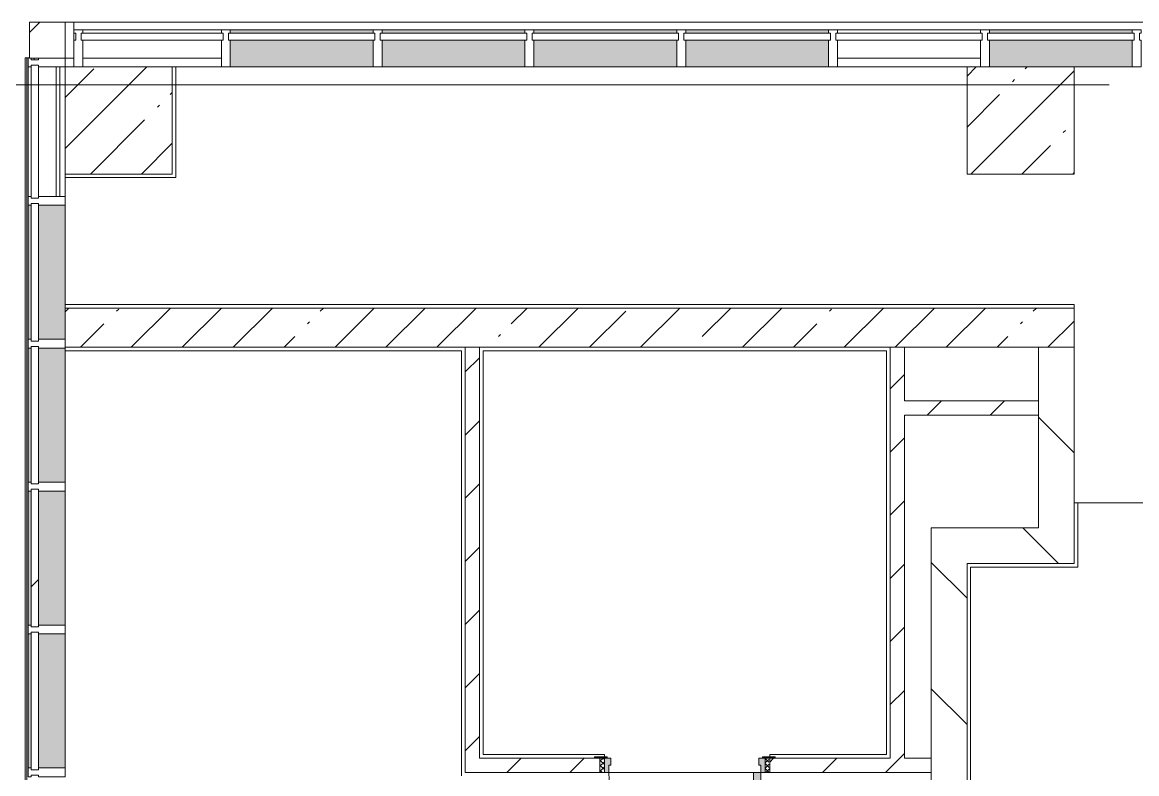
# Model space of a CAD drawing. Header units: millimetres. Extents: x 35881 to 234190, y -8553 to 29063.
# Drawn here: x 111000 to 117240, y 23143 to 27350 of the extents above; entities that cross this region are included whole.
import ezdxf

# ---------------------------------------------------------------- set-up
doc = ezdxf.new("R2010")
doc.units = ezdxf.units.MM
doc.linetypes.add('200_ШТРИХ__ш1_п0_6_', pattern=[160, 100, -60])
doc.linetypes.add('Осевая', pattern=[3175, 635, -476.25, 1587.5, -476.25])
for name, color, linetype, lineweight in [('A-DETL-MBND-1', 7, '200_ШТРИХ__ш1_п0_6_', 9), ('A-GLAZ-CURT-3', 7, 'Continuous', 5), ('A-GLAZ-CWMG-3', 7, 'Continuous', 5), ('A-WALL', 7, 'Continuous', 9), ('A-WALL-3', 7, 'Continuous', 5), ('I-WALL-4', 7, 'Continuous', 5), ('S-COLS-1', 7, 'Continuous', 5), ('Оси', 7, 'Continuous', 9), ('Оси-2', 7, 'Осевая', 9)]:
    doc.layers.add(name, color=color, linetype=linetype, lineweight=lineweight)
for name, color, linetype, lineweight, true_color in [('A-DOOR-4', 7, 'Continuous', 5, 0xaaaaaa), ('A-DOOR-5', 7, 'Continuous', 5, 0xe2e2e2), ('A-DOOR-FRAM-2', 7, 'Continuous', 5, 0xe2e2e2), ('A-DOOR-FRAM-3', 7, 'Continuous', 5, 0xaaaaaa), ('A-FLOR-1', 7, 'Continuous', 5, 0xaaaaaa), ('A-GLAZ-CWMG-4', 7, 'Continuous', 5, 0x383e42)]:
    doc.layers.add(name, color=color, linetype=linetype, lineweight=lineweight, true_color=true_color)
pattern_1 = [(45, (107179.66, 0), (-176.7767, 176.7767), [])]
pattern_2 = [(135, (107179.66, 0), (-353.553, -353.553), [])]

# ---------------------------------------------------------------- blocks, each defined once
blk = doc.blocks.new('Системная панель - Стекло - 40мм-23999081-1_10_2_птичка')
at = {"layer": 'A-GLAZ-CURT-3'}
for p, q in [((372.5, 40), (-372.5, 40)), ((-372.5, 40), (-372.5, 0)), ((-372.5, 0), (372.5, 0)), ((372.5, 0), (372.5, 40))]:
    blk.add_line(p, q, dxfattribs=at)
blk = doc.blocks.new('Системная панель - Стекло - 40мм-23998914-1_10_2_птичка')
at = {"layer": 'A-GLAZ-CURT-3'}
for p, q in [((385, 40), (-385, 40)), ((-385, 40), (-385, 0)), ((-385, 0), (385, 0)), ((385, 0), (385, 40))]:
    blk.add_line(p, q, dxfattribs=at)
blk = doc.blocks.new('Прямоугольный импост - Импост структурный с накладкой - 160мм-22858573-1_10_2_птичка')
at = {"layer": 'A-GLAZ-CWMG-3'}
for p, q in [((3854.1, 26375.1), (3854.1, 27100.1)), ((4011.1, 26375.1), (4011.1, 27100.1))]:
    blk.add_line(p, q, dxfattribs=at)
blk = doc.blocks.new('Прямоугольный импост - Импост структурный с накладкой - 190мм-23186010-1_10_2_птичка')
at = {"layer": 'A-GLAZ-CWMG-4'}
for points in [[(3861.1, 23175.1), (3871.1, 23175.1), (3871.1, 23925.1), (3854.1, 23925.1), (3854.1, 23175.1)], [(4031.1, 23175.1), (4061.1, 23175.1), (4060, 23925.1), (3911.1, 23925.1), (3911.1, 23175.1), (4006.1, 23175.1)]]:
    blk.add_hatch(color=256, dxfattribs=at).paths.add_polyline_path(points)
at = {"layer": 'A-GLAZ-CWMG-3'}
for p, q in [((3854.1, 23175.1), (3854.1, 23925.1)), ((4061.1, 23175.1), (4061.1, 23925.1))]:
    blk.add_line(p, q, dxfattribs=at)
blk = doc.blocks.new('Прямоугольный импост - Импост структурный с накладкой - 190мм-22862231-1_10_2_птичка')
at = {"layer": 'A-GLAZ-CWMG-3'}
for p, q in [((0, 17), (-50, 17)), ((-50, 17), (-50, 0)), ((-50, 0), (-40, 0)), ((-40, 0), (-40, -40)), ((-10, -40), (-10, 0)), ((-10, 0), (-0.1, 0)), ((0, 11.1), (0, 17)), ((-40, -40), (-50, -40)), ((-50, -40), (-50, -190)), ((-0.1, -40), (-10, -40)), ((-50, -190), (0, -190))]:
    blk.add_line(p, q, dxfattribs=at)
blk = doc.blocks.new('Прямоугольный импост - Импост структурный с накладкой - 190мм-22862219-1_10_2_птичка')
at = {"layer": 'A-GLAZ-CWMG-3'}
for p, q in [((-25, 0), (-25, 17)), ((-25, 17), (25, 17)), ((-15, 0), (-25, 0)), ((-15, -40), (-15, 0)), ((25, 0), (15, 0)), ((15, 0), (15, -40)), ((25, 17), (25, 0)), ((-25, -190), (-25, -40)), ((-25, -40), (-15, -40)), ((15, -40), (25, -40)), ((25, -40), (25, -190)), ((25, -190), (-25, -190))]:
    blk.add_line(p, q, dxfattribs=at)
blk = doc.blocks.new('Системная панель - Стекло - 40мм-V262-1_10_2_птичка')
at = {"layer": 'A-GLAZ-CURT-3'}
h = blk.add_hatch(dxfattribs=at)
h.set_pattern_fill('FP_101', color=256, style=0, pattern_type=2)
h.set_pattern_definition([(135, (23850.1, -4371.1), (-1414.21, -1414.21), [1000, -3000]), (135, (24350.1, -5371.1), (-1414.21, -1414.21), [3000, -1000]), (135, (24850.1, -3371.1), (-1414.21, -1414.21), [1000, -3000])])
h.paths.add_polyline_path([(385, 40), (-385, 38.9), (-385, 0), (385, 0), (385, 38.9)])
for p, q in [((385, 40), (-385, 40)), ((-385, 40), (-385, 0)), ((-385, 0), (385, 0)), ((385, 0), (385, 40))]:
    blk.add_line(p, q, dxfattribs=at)
blk = doc.blocks.new('Системная панель - Стекло - 40мм-22856066-1_10_2_птичка')
at = {"layer": 'A-GLAZ-CURT-3'}
for p, q in [((397.5, 0), (-397.5, 0)), ((-397.5, 0), (-397.5, -40)), ((397.5, -40), (397.5, 0)), ((-397.5, -40), (397.5, -40))]:
    blk.add_line(p, q, dxfattribs=at)
blk = doc.blocks.new('Системная панель - Стекло - 40мм-22856067-1_10_2_птичка')
at = {"layer": 'A-GLAZ-CURT-3'}
h = blk.add_hatch(dxfattribs=at)
h.set_pattern_fill('FP_102', color=256, style=0, pattern_type=2)
h.set_pattern_definition([(45, (-9285, -26790), (-1414.21, 1414.21), [1000, -3000]), (45, (-10285, -27290), (-1414.21, 1414.21), [3000, -1000]), (45, (-8285, -27790), (-1414.21, 1414.21), [1000, -3000])])
h.paths.add_polyline_path([(386, -40), (410, -40), (410, 0), (-410, 0), (-410, -40), (-400, -40)])
for p, q in [((410, 0), (-410, 0)), ((-410, 0), (-410, -40)), ((-410, -40), (410, -40)), ((410, -40), (410, 0))]:
    blk.add_line(p, q, dxfattribs=at)
blk = doc.blocks.new('Прямоугольный импост - Импост структурный с накладкой - 160мм-22794257-1_10_2_птичка')
at = {"layer": 'A-GLAZ-CWMG-3'}
for p, q in [((4935, 27307), (4160, 27307)), ((4935, 27150), (4160, 27150))]:
    blk.add_line(p, q, dxfattribs=at)
blk = doc.blocks.new('Прямоугольный импост - Импост структурный с накладкой - 160мм-20149069-1_10_2_птичка')
at = {"layer": 'A-GLAZ-CWMG-3'}
for p, q in [((9185, 27307), (8385, 27307)), ((9185, 27150), (8385, 27150))]:
    blk.add_line(p, q, dxfattribs=at)
blk = doc.blocks.new('Прямоугольный импост - Импост структурный с накладкой - 190мм-20153675-1_10_2_птичка')
at = {"layer": 'A-GLAZ-CWMG-3'}
for p, q in [((-50, 190), (-50, 40)), ((0, 40), (0, 190)), ((-50, 40), (-40, 40)), ((-40, 0), (-50, 0)), ((-50, 0), (-50, -17)), ((-40, 40), (-40, 0)), ((-10, 0), (-10, 40)), ((-10, 40), (0, 40)), ((0, 0), (-10, 0)), ((0, -17), (0, 0)), ((-50, -17), (0, -17))]:
    blk.add_line(p, q, dxfattribs=at)
blk = doc.blocks.new('Прямоугольный импост - Импост структурный с накладкой - 190мм-20153693-1_10_2_птичка')
at = {"layer": 'A-GLAZ-CWMG-3'}
for p, q in [((-25, 40), (-25, 190)), ((-25, 190), (25, 190)), ((25, 190), (25, 40)), ((-15, 40), (-25, 40)), ((-25, -17), (-25, 0)), ((-25, 0), (-15, 0)), ((-15, 0), (-15, 40)), ((15, 40), (15, 0)), ((25, 40), (15, 40)), ((15, 0), (25, 0)), ((25, 0), (25, -17)), ((25, -17), (-25, -17))]:
    blk.add_line(p, q, dxfattribs=at)
blk = doc.blocks.new('Системная панель - Стекло - 40мм-V278-1_10_2_птичка')
at = {"layer": 'A-GLAZ-CURT-3'}
h = blk.add_hatch(dxfattribs=at)
h.set_pattern_fill('FP_110', color=256, style=0, pattern_type=2)
h.set_pattern_definition([(135, (24650.1, -4371.1), (-1414.21, -1414.21), [1000, -3000]), (135, (25150.1, -5371.1), (-1414.21, -1414.21), [3000, -1000]), (135, (25650.1, -3371.1), (-1414.21, -1414.21), [1000, -3000])])
h.paths.add_polyline_path([(385, 15), (385, 40), (-385, 38.9), (-385, 0), (385, 0)])
for p, q in [((385, 40), (-385, 40)), ((-385, 40), (-385, 0)), ((-385, 0), (385, 0)), ((385, 0), (385, 40))]:
    blk.add_line(p, q, dxfattribs=at)
blk = doc.blocks.new('Прямоугольный импост - Импост структурный с накладкой - 190мм-V279-1_10_2_птичка')
at = {"layer": 'A-GLAZ-CWMG-3'}
for p, q in [((-25, 0), (-25, 17)), ((-25, 17), (25, 17)), ((-15, 0), (-25, 0)), ((-15, -40), (-15, 0)), ((25, 0), (15, 0)), ((15, 0), (15, -40)), ((25, 17), (25, 0)), ((-25, -190), (-25, -40)), ((-25, -40), (-15, -40)), ((15, -40), (25, -40)), ((25, -40), (25, -190)), ((25, -190), (-25, -190))]:
    blk.add_line(p, q, dxfattribs=at)
blk = doc.blocks.new('Системная панель - Стекло - 40мм-V280-1_10_2_птичка')
at = {"layer": 'A-GLAZ-CURT-3'}
for p, q in [((410, 0), (-410, 0)), ((-410, 0), (-410, -40)), ((-410, -40), (410, -40)), ((410, -40), (410, 0))]:
    blk.add_line(p, q, dxfattribs=at)
blk = doc.blocks.new('Прямоугольный импост - Импост структурный с накладкой - 190мм-23186023-1_10_2_птичка')
at = {"layer": 'A-GLAZ-CWMG-4'}
for points in [[(10035, 27290), (10035, 27307), (9235, 27307), (9235, 27290)], [(9235, 27100), (10035, 27100), (10035, 27250), (9235, 27250), (9235, 27150)]]:
    blk.add_hatch(color=256, dxfattribs=at).paths.add_polyline_path(points)
at = {"layer": 'A-GLAZ-CWMG-3'}
for p, q in [((10035, 27307), (9235, 27307)), ((10035, 27100), (9710, 27100))]:
    blk.add_line(p, q, dxfattribs=at)
blk = doc.blocks.new('Прямоугольный импост - Импост структурный с накладкой - 190мм-V281-1_10_2_птичка')
at = {"layer": 'A-GLAZ-CWMG-3'}
for p, q in [((-25, 40), (-25, 190)), ((25, 190), (25, 40)), ((-15, 40), (-25, 40)), ((-25, -17), (-25, 0)), ((-25, 0), (-15, 0)), ((-15, 0), (-15, 40)), ((15, 40), (15, 0)), ((25, 40), (15, 40)), ((15, 0), (25, 0)), ((25, 0), (25, -17)), ((25, -17), (-25, -17))]:
    blk.add_line(p, q, dxfattribs=at)
blk = doc.blocks.new('Системная панель - Стекло - 40мм-V282-1_10_2_птичка')
at = {"layer": 'A-GLAZ-CURT-3'}
for p, q in [((410, 0), (-410, 0)), ((-410, 0), (-410, -40)), ((-410, -40), (410, -40)), ((410, -40), (410, 0))]:
    blk.add_line(p, q, dxfattribs=at)
blk = doc.blocks.new('Прямоугольный импост - Импост структурный с накладкой - 190мм-V283-1_10_2_птичка')
at = {"layer": 'A-GLAZ-CWMG-4'}
for points in [[(8241.5, 27290), (8335, 27290), (8335, 27307), (7535, 27307), (7535, 27290)], [(8241.5, 27100), (8335, 27100), (8335, 27250), (7535, 27250), (7535, 27100)]]:
    blk.add_hatch(color=256, dxfattribs=at).paths.add_polyline_path(points)
at = {"layer": 'A-GLAZ-CWMG-3'}
for p, q in [((8335, 27307), (7535, 27307)), ((8335, 27100), (7535, 27100))]:
    blk.add_line(p, q, dxfattribs=at)
blk = doc.blocks.new('Системная панель - Стекло - 40мм-V311-1_10_2_птичка')
at = {"layer": 'A-GLAZ-CURT-3'}
for p, q in [((410, 0), (-410, 0)), ((-410, 0), (-410, -40)), ((-410, -40), (410, -40)), ((410, -40), (410, 0))]:
    blk.add_line(p, q, dxfattribs=at)
blk = doc.blocks.new('Системная панель - Стекло - 40мм-V312-1_10_2_птичка')
at = {"layer": 'A-GLAZ-CURT-3'}
for p, q in [((410, 0), (-410, 0)), ((-410, 0), (-410, -40)), ((-410, -40), (410, -40)), ((410, -40), (410, 0))]:
    blk.add_line(p, q, dxfattribs=at)
blk = doc.blocks.new('110_Дверь_СКБ_1Ст_Внутренняя1 - Д-8т 950x2100h_СУ-31746493-1_10_2_птичка')
at = {"layer": 'A-DOOR-4'}
h = blk.add_hatch(dxfattribs=at)
h.set_pattern_fill('FP_83', color=256, style=0, pattern_type=2)
h.set_pattern_definition([(135, (1826.41, 104.685), (-14.14214, -14.14214), []), (225, (1826.41, 104.685), (14.14214, -14.14214), [])])
h.paths.add_polyline_path([(462.5, 40), (462.5, -40), (487.5, -40), (487.5, 40)])
at = {"layer": 'A-DOOR-5'}
h = blk.add_hatch(color=256, dxfattribs=at)
h.paths.add_polyline_path([(-412.5, 40), (-437.5, 40), (-437.5, -40), (-402.5, -40), (-402.5, 0), (-412.5, 0)])
h.paths.add_polyline_path([(437.5, 40), (437.5, 0), (427.5, 0), (427.5, -40), (462.5, -40), (462.5, 40)])
at = {"layer": 'A-DOOR-FRAM-2'}
for points in [[(-412.5, 890), (-412.5, 40), (-372.5, 40), (-372.5, 890)], [(-462.5, -40), (-492.5, -40), (-492.5, -48), (-422.5, -48), (-422.5, -40), (-456.7, -40)], [(456.5, -40), (447.5, -40), (447.5, -48), (517.5, -48), (517.5, -40), (462.5, -40)]]:
    blk.add_hatch(color=256, dxfattribs=at).paths.add_polyline_path(points)
at = {"layer": 'A-DOOR-FRAM-3'}
h = blk.add_hatch(dxfattribs=at)
h.set_pattern_fill('FP_84', color=256, style=0, pattern_type=2)
h.set_pattern_definition([(45, (-296.384, 104.685), (-14.1421, 14.1421), []), (135, (-296.384, 104.685), (-14.1421, -14.1421), [])])
h.paths.add_polyline_path([(-462.5, 40), (-456.7, -40), (-437.5, -40), (-437.5, 40)])
at = {"layer": 'A-DOOR-4'}
for p, q in [((-412.5, 890), (-412.5, 40)), ((-372.5, 890), (-412.5, 890)), ((-372.5, 40), (-372.5, 890)), ((-412.5, 40), (-372.5, 40))]:
    blk.add_line(p, q, dxfattribs=at)
blk.add_arc((-412.5, 40), 850, 360, 90, dxfattribs=at)
at = {"layer": 'A-DOOR-FRAM-3'}
for p, q in [((-437.5, 40), (-462.5, 40)), ((-462.5, 40), (-462.5, -40)), ((-412.5, 40), (-437.5, 40)), ((-437.5, 40), (-437.5, -40)), ((-437.5, -40), (-437.5, 40)), ((-412.5, 0), (-412.5, 40)), ((-402.5, 0), (-412.5, 0)), ((-402.5, -40), (-402.5, 0)), ((437.5, 0), (427.5, 0)), ((427.5, 0), (427.5, -40)), ((437.5, 40), (437.5, 0)), ((462.5, 40), (437.5, 40)), ((462.5, -40), (462.5, 40)), ((487.5, 40), (462.5, 40)), ((462.5, 40), (462.5, -40)), ((487.5, -40), (487.5, 40)), ((-422.5, -40), (-492.5, -40)), ((-492.5, -40), (-492.5, -48)), ((-492.5, -48), (-422.5, -48)), ((-462.5, -40), (-437.5, -40)), ((-422.5, -39), (-437.5, -39)), ((-437.5, -39), (-437.5, -40)), ((-437.5, -40), (-402.5, -40)), ((-437.5, -40), (-422.5, -40)), ((-422.5, -40), (-422.5, -39)), ((-422.5, -48), (-422.5, -40)), ((427.5, -40), (462.5, -40)), ((462.5, -39), (447.5, -39)), ((447.5, -39), (447.5, -40)), ((447.5, -40), (462.5, -40)), ((517.5, -40), (447.5, -40)), ((447.5, -40), (447.5, -48)), ((447.5, -48), (517.5, -48)), ((462.5, -40), (462.5, -39)), ((462.5, -40), (487.5, -40)), ((517.5, -48), (517.5, -40))]:
    blk.add_line(p, q, dxfattribs=at)
blk = doc.blocks.new('BSC_Колонна _Прямоугольная - 200х200-22401950-1_10_2_птичка')
at = {"layer": 'S-COLS-1'}
h = blk.add_hatch(dxfattribs=at)
h.set_pattern_fill('FP_147', color=256, style=0, pattern_type=2)
h.set_pattern_definition([(45, (-3960, -27250), (-176.7767, 176.7767), [])])
h.paths.add_polyline_path([(46.1, -100), (100, -100), (100, 100), (-100, 100), (-98.9, -100), (-48.9, -100)])
for p, q in [((100, 100), (-100, 100)), ((-100, 100), (-100, -100)), ((100, -100), (100, 100)), ((-100, -100), (100, -100))]:
    blk.add_line(p, q, dxfattribs=at)
blk = doc.blocks.new('Системная панель - Стекло - 40мм-V318-1_10_2_птичка')
at = {"layer": 'A-GLAZ-CURT-3'}
h = blk.add_hatch(dxfattribs=at)
h.set_pattern_fill('FP_148', color=256, style=0, pattern_type=2)
h.set_pattern_definition([(45, (-6735, -26790), (-1414.21, 1414.21), [1000, -3000]), (45, (-7735, -27290), (-1414.21, 1414.21), [3000, -1000]), (45, (-5735, -27790), (-1414.21, 1414.21), [1000, -3000])])
h.paths.add_polyline_path([(147.5, -40), (410, -40), (410, 0), (-410, 0), (-410, -40), (-400, -40)])
for p, q in [((410, 0), (-410, 0)), ((-410, 0), (-410, -40)), ((-410, -40), (410, -40)), ((410, -40), (410, 0))]:
    blk.add_line(p, q, dxfattribs=at)
blk = doc.blocks.new('Системная панель - Стекло - 40мм-V319-1_10_2_птичка')
at = {"layer": 'A-GLAZ-CURT-3'}
for p, q in [((385, 40), (-385, 40)), ((-385, 40), (-385, 0)), ((-385, 0), (385, 0)), ((385, 0), (385, 40))]:
    blk.add_line(p, q, dxfattribs=at)
blk = doc.blocks.new('Прямоугольный импост - Импост структурный с накладкой - 190мм-V320-1_10_2_птичка')
at = {"layer": 'A-GLAZ-CWMG-4'}
for points in [[(3861.1, 25575.1), (3871.1, 25575.1), (3871.1, 26325.1), (3854.1, 26325.1), (3854.1, 25575.1)], [(4045.8, 25575.1), (4060, 25575.1), (4060, 26325.1), (3911.1, 26325.1), (3911.1, 25575.1), (4031.1, 25575.1)]]:
    blk.add_hatch(color=256, dxfattribs=at).paths.add_polyline_path(points)
at = {"layer": 'A-GLAZ-CWMG-3'}
for p, q in [((3854.1, 25575.1), (3854.1, 26325.1)), ((4061.1, 25749.9), (4061.1, 26325.1))]:
    blk.add_line(p, q, dxfattribs=at)
blk = doc.blocks.new('BSC_Колонна _Прямоугольная - 600х600-V323-1_10_2_птичка')
at = {"layer": 'S-COLS-1'}
h = blk.add_hatch(dxfattribs=at)
h.set_pattern_fill('FP_154', color=256, style=0, pattern_type=2)
h.set_pattern_definition([(45, (-9410, -26800), (-285.123, 285.123), []), (45, (-9124.88, -26800), (-285.123, 285.123), [504.031, -100.806, 16.764, -84.042])])
h.paths.add_polyline_path([(300, -300), (300, 300), (-300, 300), (-300, -300)])
for p, q in [((300, 300), (-300, 300)), ((-300, 300), (-300, -300)), ((300, -300), (300, 300)), ((-300, -300), (300, -300))]:
    blk.add_line(p, q, dxfattribs=at)
blk = doc.blocks.new('BSC_Колонна _Прямоугольная - 600х600-V324-1_10_2_птичка')
at = {"layer": 'S-COLS-1'}
h = blk.add_hatch(dxfattribs=at)
h.set_pattern_fill('FP_155', color=256, style=0, pattern_type=2)
h.set_pattern_definition([(45, (-4360, -26800), (-285.123, 285.123), []), (45, (-4074.88, -26800), (-285.123, 285.123), [504.031, -100.806, 16.764, -84.042])])
h.paths.add_polyline_path([(300, -300), (300, 300), (-300, 300), (-300, -300), (163.6, -300)])
for p, q in [((300, 300), (-300, 300)), ((-300, 300), (-300, -300)), ((300, -300), (300, 300)), ((-300, -300), (300, -300))]:
    blk.add_line(p, q, dxfattribs=at)
blk = doc.blocks.new('Прямоугольный импост - Импост структурный с накладкой - 170мм-23186685-1_10_2_птичка')
at = {"layer": 'A-GLAZ-CWMG-3'}
for p, q in [((3836.1, 27150.1), (3846.1, 27150.1)), ((3836.1, 20672.1), (3836.1, 27150.1)), ((3846.1, 27150.1), (3854.1, 27150.1)), ((3846.1, 20672.1), (3846.1, 27150.1)), ((3886.1, 27140.1), (3886.1, 27150))]:
    blk.add_line(p, q, dxfattribs=at)
blk = doc.blocks.new('Прямоугольный импост - Импост структурный с накладкой - 170мм-23186686-1_10_2_птичка')
at = {"layer": 'A-GLAZ-CWMG-3'}
blk.add_line((4031.1, 27100.1), (4031.1, 26375.1), dxfattribs=at)

msp = doc.modelspace()

# ---------------------------------------------------------------- hatches: boundary and pattern name
at = {"layer": 'A-WALL-3'}
h = msp.add_hatch(dxfattribs=at)
h.set_pattern_fill('FP_66', color=256, style=0, pattern_type=2)
h.set_pattern_definition([(135, (107179.66, 0), (-176.7767, -176.7767), [])])
h.paths.add_polyline_path([(120869.7, 27150), (120889.7, 27150), (120889.7, 27350), (120639.9, 27350), (120639.9, 27150)])
h.paths.add_polyline_path([(111239.7, 27150), (111289.7, 27150), (111289.7, 27350), (111239.7, 27350), (111239.7, 27247.7)])
at = {"layer": 'I-WALL-4'}
h = msp.add_hatch(dxfattribs=at)
h.set_pattern_fill('FP_67', color=256, style=0, pattern_type=2)
h.set_pattern_definition([(45, (107179.66, 0), (-285.123, 285.123), []), (45, (107464.8, 0), (-285.123, 285.123), [504.031, -100.806, 16.764, -84.042])])
h.paths.add_polyline_path([(111859.7, 25530), (116889.7, 25530), (116889.7, 25750), (111239.7, 25750), (111239.7, 25530), (111789, 25530)])
h = msp.add_hatch(dxfattribs=at)
h.set_pattern_fill('FP_72', color=256, style=0, pattern_type=2)
h.set_pattern_definition(pattern_1)
h.paths.add_polyline_path([(113494.8, 23150), (113559.7, 23150), (113559.7, 25530), (113479.7, 25530), (113479.7, 23150)])
h = msp.add_hatch(dxfattribs=at)
h.set_pattern_fill('FP_72', color=256, style=0, pattern_type=2)
h.set_pattern_definition(pattern_1)
h.paths.add_polyline_path([(115939.7, 23230), (115939.7, 25530), (115859.7, 25530), (115859.7, 23230)])
h = msp.add_hatch(dxfattribs=at)
h.set_pattern_fill('FP_73', color=256, style=0, pattern_type=2)
h.set_pattern_definition(pattern_2)
h.paths.add_polyline_path([(116889.7, 24520), (116889.7, 25530), (116689.7, 25530), (116689.7, 24520)])
h = msp.add_hatch(dxfattribs=at)
h.set_pattern_fill('FP_72', color=256, style=0, pattern_type=2)
h.set_pattern_definition(pattern_1)
h.paths.add_polyline_path([(116689.7, 25150), (116689.7, 25230), (115939.7, 25230), (115939.7, 25150), (116636.3, 25150)])
h = msp.add_hatch(dxfattribs=at)
h.set_pattern_fill('FP_73', color=256, style=0, pattern_type=2)
h.set_pattern_definition(pattern_2)
h.paths.add_polyline_path([(116089.7, 23150), (116289.7, 23150), (116289.7, 24520), (116089.7, 24520), (116089.7, 23230)])
h = msp.add_hatch(dxfattribs=at)
h.set_pattern_fill('FP_73', color=256, style=0, pattern_type=2)
h.set_pattern_definition(pattern_2)
h.paths.add_polyline_path([(116689.7, 24320), (116889.7, 24320), (116889.7, 24520), (116289.7, 24520), (116289.7, 24320), (116309.7, 24320)])
h = msp.add_hatch(dxfattribs=at)
h.set_pattern_fill('FP_72', color=256, style=0, pattern_type=2)
h.set_pattern_definition(pattern_1)
h.paths.add_polyline_path([(115839.7, 23150), (116089.7, 23150), (116089.7, 23230), (115184.7, 23230), (115184.7, 23150), (115421.1, 23150)])
h.paths.add_polyline_path([(113559.7, 23150), (114234.7, 23150), (114234.7, 23230), (113559.7, 23230), (113559.7, 23186.9)])
h = msp.add_hatch(dxfattribs=at)
h.set_pattern_fill('FP_73', color=256, style=0, pattern_type=2)
h.set_pattern_definition(pattern_2)
h.paths.add_polyline_path([(116089.7, 20970), (116289.7, 20970), (116289.7, 23150), (116089.7, 23150), (116089.7, 20980.8)])

# ---------------------------------------------------------------- linework, layer by layer
at = {"layer": 'A-DETL-MBND-1'}
for p, q in [((111239.7, 27100), (111210.8, 27100)), ((111239.7, 26500), (111239.7, 26374.8))]:
    msp.add_line(p, q, dxfattribs=at)
at = {"layer": 'A-FLOR-1'}
for p, q in [((112114.7, 27100), (111839.7, 27100)), ((111859.7, 27100), (111859.7, 26480)), ((116289.7, 27100), (115564.7, 27100)), ((111859.7, 26480), (111239.7, 26480)), ((111239.7, 26480), (111239.7, 26374.8)), ((111240.8, 25770), (116889.7, 25770)), ((116889.7, 25770), (116889.7, 25750)), ((113459.7, 25510), (111240.8, 25510)), ((113459.7, 23130), (113459.7, 25510)), ((115839.7, 25510), (113579.7, 25510)), ((113579.7, 25510), (113579.7, 23250)), ((115839.7, 23250), (115839.7, 25510)), ((116889.7, 24660), (121528.5, 24660)), ((116910.7, 24660), (116910.7, 24299)), ((116910.7, 24299), (116309.7, 24299)), ((116309.7, 24299), (116309.7, 22220)), ((113579.7, 23250), (114259.7, 23250)), ((114259.7, 23250), (114259.7, 23238)), ((115184.7, 23238), (115184.7, 23250)), ((115184.7, 23250), (115839.7, 23250)), ((114284.7, 23150), (115094.7, 23150))]:
    msp.add_line(p, q, dxfattribs=at)
at = {"layer": 'A-WALL'}
for p, q in [((113559.7, 25530), (113479.7, 25530)), ((115939.7, 25530), (115859.7, 25530)), ((116889.7, 25530), (116689.7, 25530)), ((116689.7, 25150), (116689.7, 25230)), ((116089.7, 23150), (116089.7, 23230))]:
    msp.add_line(p, q, dxfattribs=at)
at = {"layer": 'A-WALL-3'}
for p, q in [((111239.7, 27350), (124089.9, 27350)), ((111289.7, 27150), (111289.7, 27350)), ((111239.7, 27150), (111289.7, 27150))]:
    msp.add_line(p, q, dxfattribs=at)
at = {"layer": 'I-WALL-4'}
for p, q in [((116889.7, 25750), (111239.7, 25750)), ((111239.7, 25750), (111239.7, 25530)), ((116889.7, 24320), (116889.7, 25750)), ((111239.7, 25530), (113479.7, 25530)), ((113479.7, 25530), (113479.7, 23150)), ((113559.7, 23230), (113559.7, 25530)), ((113559.7, 25530), (115859.7, 25530)), ((115859.7, 25530), (115859.7, 23230)), ((115939.7, 25530), (116689.7, 25530)), ((115939.7, 25230), (115939.7, 25530)), ((116689.7, 25530), (116689.7, 25230)), ((116689.7, 25230), (115939.7, 25230)), ((115939.7, 23230), (115939.7, 25150)), ((115939.7, 25150), (116689.7, 25150)), ((116689.7, 25150), (116689.7, 24520)), ((116089.7, 24520), (116089.7, 23230)), ((116689.7, 24520), (116089.7, 24520)), ((116289.7, 22200), (116289.7, 24320)), ((116289.7, 24320), (116889.7, 24320)), ((114204.7, 23230), (113559.7, 23230)), ((115859.7, 23230), (115214.7, 23230)), ((116089.7, 23230), (115939.7, 23230)), ((113479.7, 23150), (114234.7, 23150)), ((115184.7, 23150), (116089.7, 23150)), ((116089.7, 23150), (116089.7, 20770))]:
    msp.add_line(p, q, dxfattribs=at)
at = {"layer": 'Оси'}
msp.add_line((103950.9, 27000), (116450.9, 27000), dxfattribs=at)
at = {"layer": 'Оси-2'}
msp.add_line((116450.9, 27000), (128470.1, 27000), dxfattribs=at)

# ---------------------------------------------------------------- block references
at = {"layer": 'A-DOOR-4', "rotation": 180}
msp.add_blockref('110_Дверь_СКБ_1Ст_Внутренняя1 - Д-8т 950x2100h_СУ-31746493-1_10_2_птичка', (114722.2, 23190), dxfattribs=at)
at = {"layer": 'A-GLAZ-CURT-3'}
for name, p in [('Системная панель - Стекло - 40мм-22856066-1_10_2_птичка', (111727.2, 27290)), ('Системная панель - Стекло - 40мм-V312-1_10_2_птичка', (112564.7, 27290)), ('Системная панель - Стекло - 40мм-V318-1_10_2_птичка', (113414.7, 27290)), ('Системная панель - Стекло - 40мм-V311-1_10_2_птичка', (114264.7, 27290)), ('Системная панель - Стекло - 40мм-V282-1_10_2_птичка', (115114.7, 27290)), ('Системная панель - Стекло - 40мм-22856067-1_10_2_птичка', (115964.7, 27290)), ('Системная панель - Стекло - 40мм-V280-1_10_2_птичка', (116814.7, 27290))]:
    msp.add_blockref(name, p, dxfattribs=at)
at = {"layer": 'A-GLAZ-CURT-3', "rotation": 269.9999999999999}
for name, p in [('Системная панель - Стекло - 40мм-23999081-1_10_2_птичка', (111050.8, 26737.6)), ('Системная панель - Стекло - 40мм-V319-1_10_2_птичка', (111050.8, 25950.1)), ('Системная панель - Стекло - 40мм-V278-1_10_2_птичка', (111050.8, 25150.1)), ('Системная панель - Стекло - 40мм-V262-1_10_2_птичка', (111050.8, 24350.1)), ('Системная панель - Стекло - 40мм-23998914-1_10_2_птичка', (111050.8, 23550.1))]:
    msp.add_blockref(name, p, dxfattribs=at)
at = {"layer": 'A-GLAZ-CWMG-3'}
for name, p, rotation in [('Прямоугольный импост - Импост структурный с накладкой - 190мм-20153675-1_10_2_птичка', (111289.7, 27290), 180), ('Прямоугольный импост - Импост структурный с накладкой - 190мм-22862231-1_10_2_птичка', (111050.8, 27150.1), 89.99999999999991)]:
    msp.add_blockref(name, p, dxfattribs=dict(at, rotation=rotation))
for name, p in [('Прямоугольный импост - Импост структурный с накладкой - 160мм-22794257-1_10_2_птичка', (107179.7, 0)), ('Прямоугольный импост - Импост структурный с накладкой - 190мм-V283-1_10_2_птичка', (104629.7, 0)), ('Прямоугольный импост - Импост структурный с накладкой - 190мм-V283-1_10_2_птичка', (105479.7, 0)), ('Прямоугольный импост - Импост структурный с накладкой - 190мм-V283-1_10_2_птичка', (106329.7, 0)), ('Прямоугольный импост - Импост структурный с накладкой - 190мм-V283-1_10_2_птичка', (107179.7, 0)), ('Прямоугольный импост - Импост структурный с накладкой - 160мм-20149069-1_10_2_птичка', (107179.7, 0)), ('Прямоугольный импост - Импост структурный с накладкой - 190мм-23186023-1_10_2_птичка', (107179.7, 0)), ('Прямоугольный импост - Импост структурный с накладкой - 170мм-23186685-1_10_2_птичка', (107179.7, 0)), ('Прямоугольный импост - Импост структурный с накладкой - 160мм-22858573-1_10_2_птичка', (107179.7, 0)), ('Прямоугольный импост - Импост структурный с накладкой - 170мм-23186686-1_10_2_птичка', (107179.7, 0)), ('Прямоугольный импост - Импост структурный с накладкой - 190мм-V320-1_10_2_птичка', (107179.7, 0)), ('Прямоугольный импост - Импост структурный с накладкой - 190мм-23186010-1_10_2_птичка', (107179.7, 1600)), ('Прямоугольный импост - Импост структурный с накладкой - 190мм-23186010-1_10_2_птичка', (107179.7, 800)), ('Прямоугольный импост - Импост структурный с накладкой - 190мм-23186010-1_10_2_птичка', (107179.7, 0))]:
    msp.add_blockref(name, p, dxfattribs=at)
at = {"layer": 'A-GLAZ-CWMG-3', "extrusion": (0, 0, -1)}
for name, p, rotation in [('Прямоугольный импост - Импост структурный с накладкой - 190мм-20153693-1_10_2_птичка', (-112139.7, 27290), 180), ('Прямоугольный импост - Импост структурный с накладкой - 190мм-20153693-1_10_2_птичка', (-112989.7, 27290), 180), ('Прямоугольный импост - Импост структурный с накладкой - 190мм-20153693-1_10_2_птичка', (-113839.7, 27290), 180), ('Прямоугольный импост - Импост структурный с накладкой - 190мм-20153693-1_10_2_птичка', (-114689.7, 27290), 180), ('Прямоугольный импост - Импост структурный с накладкой - 190мм-20153693-1_10_2_птичка', (-115539.7, 27290), 180), ('Прямоугольный импост - Импост структурный с накладкой - 190мм-V281-1_10_2_птичка', (-116389.7, 27290), 180), ('Прямоугольный импост - Импост структурный с накладкой - 190мм-20153693-1_10_2_птичка', (-117239.7, 27290), 180), ('Прямоугольный импост - Импост структурный с накладкой - 190мм-22862219-1_10_2_птичка', (-111050.8, 26350.1), 270.0000000000001), ('Прямоугольный импост - Импост структурный с накладкой - 190мм-V279-1_10_2_птичка', (-111050.8, 25550.1), 270.0000000000001), ('Прямоугольный импост - Импост структурный с накладкой - 190мм-22862219-1_10_2_птичка', (-111050.8, 24750.1), 270.0000000000001), ('Прямоугольный импост - Импост структурный с накладкой - 190мм-22862219-1_10_2_птичка', (-111050.8, 23950.1), 270.0000000000001), ('Прямоугольный импост - Импост структурный с накладкой - 190мм-22862219-1_10_2_птичка', (-111050.8, 23150.1), 270.0000000000001)]:
    msp.add_blockref(name, p, dxfattribs=dict(at, rotation=rotation))
at = {"layer": 'S-COLS-1'}
for name, p in [('BSC_Колонна _Прямоугольная - 200х200-22401950-1_10_2_птичка', (111139.7, 27250)), ('BSC_Колонна _Прямоугольная - 600х600-V324-1_10_2_птичка', (111539.7, 26800)), ('BSC_Колонна _Прямоугольная - 600х600-V323-1_10_2_птичка', (116589.7, 26800))]:
    msp.add_blockref(name, p, dxfattribs=at)

doc.saveas('drawing.dxf')
